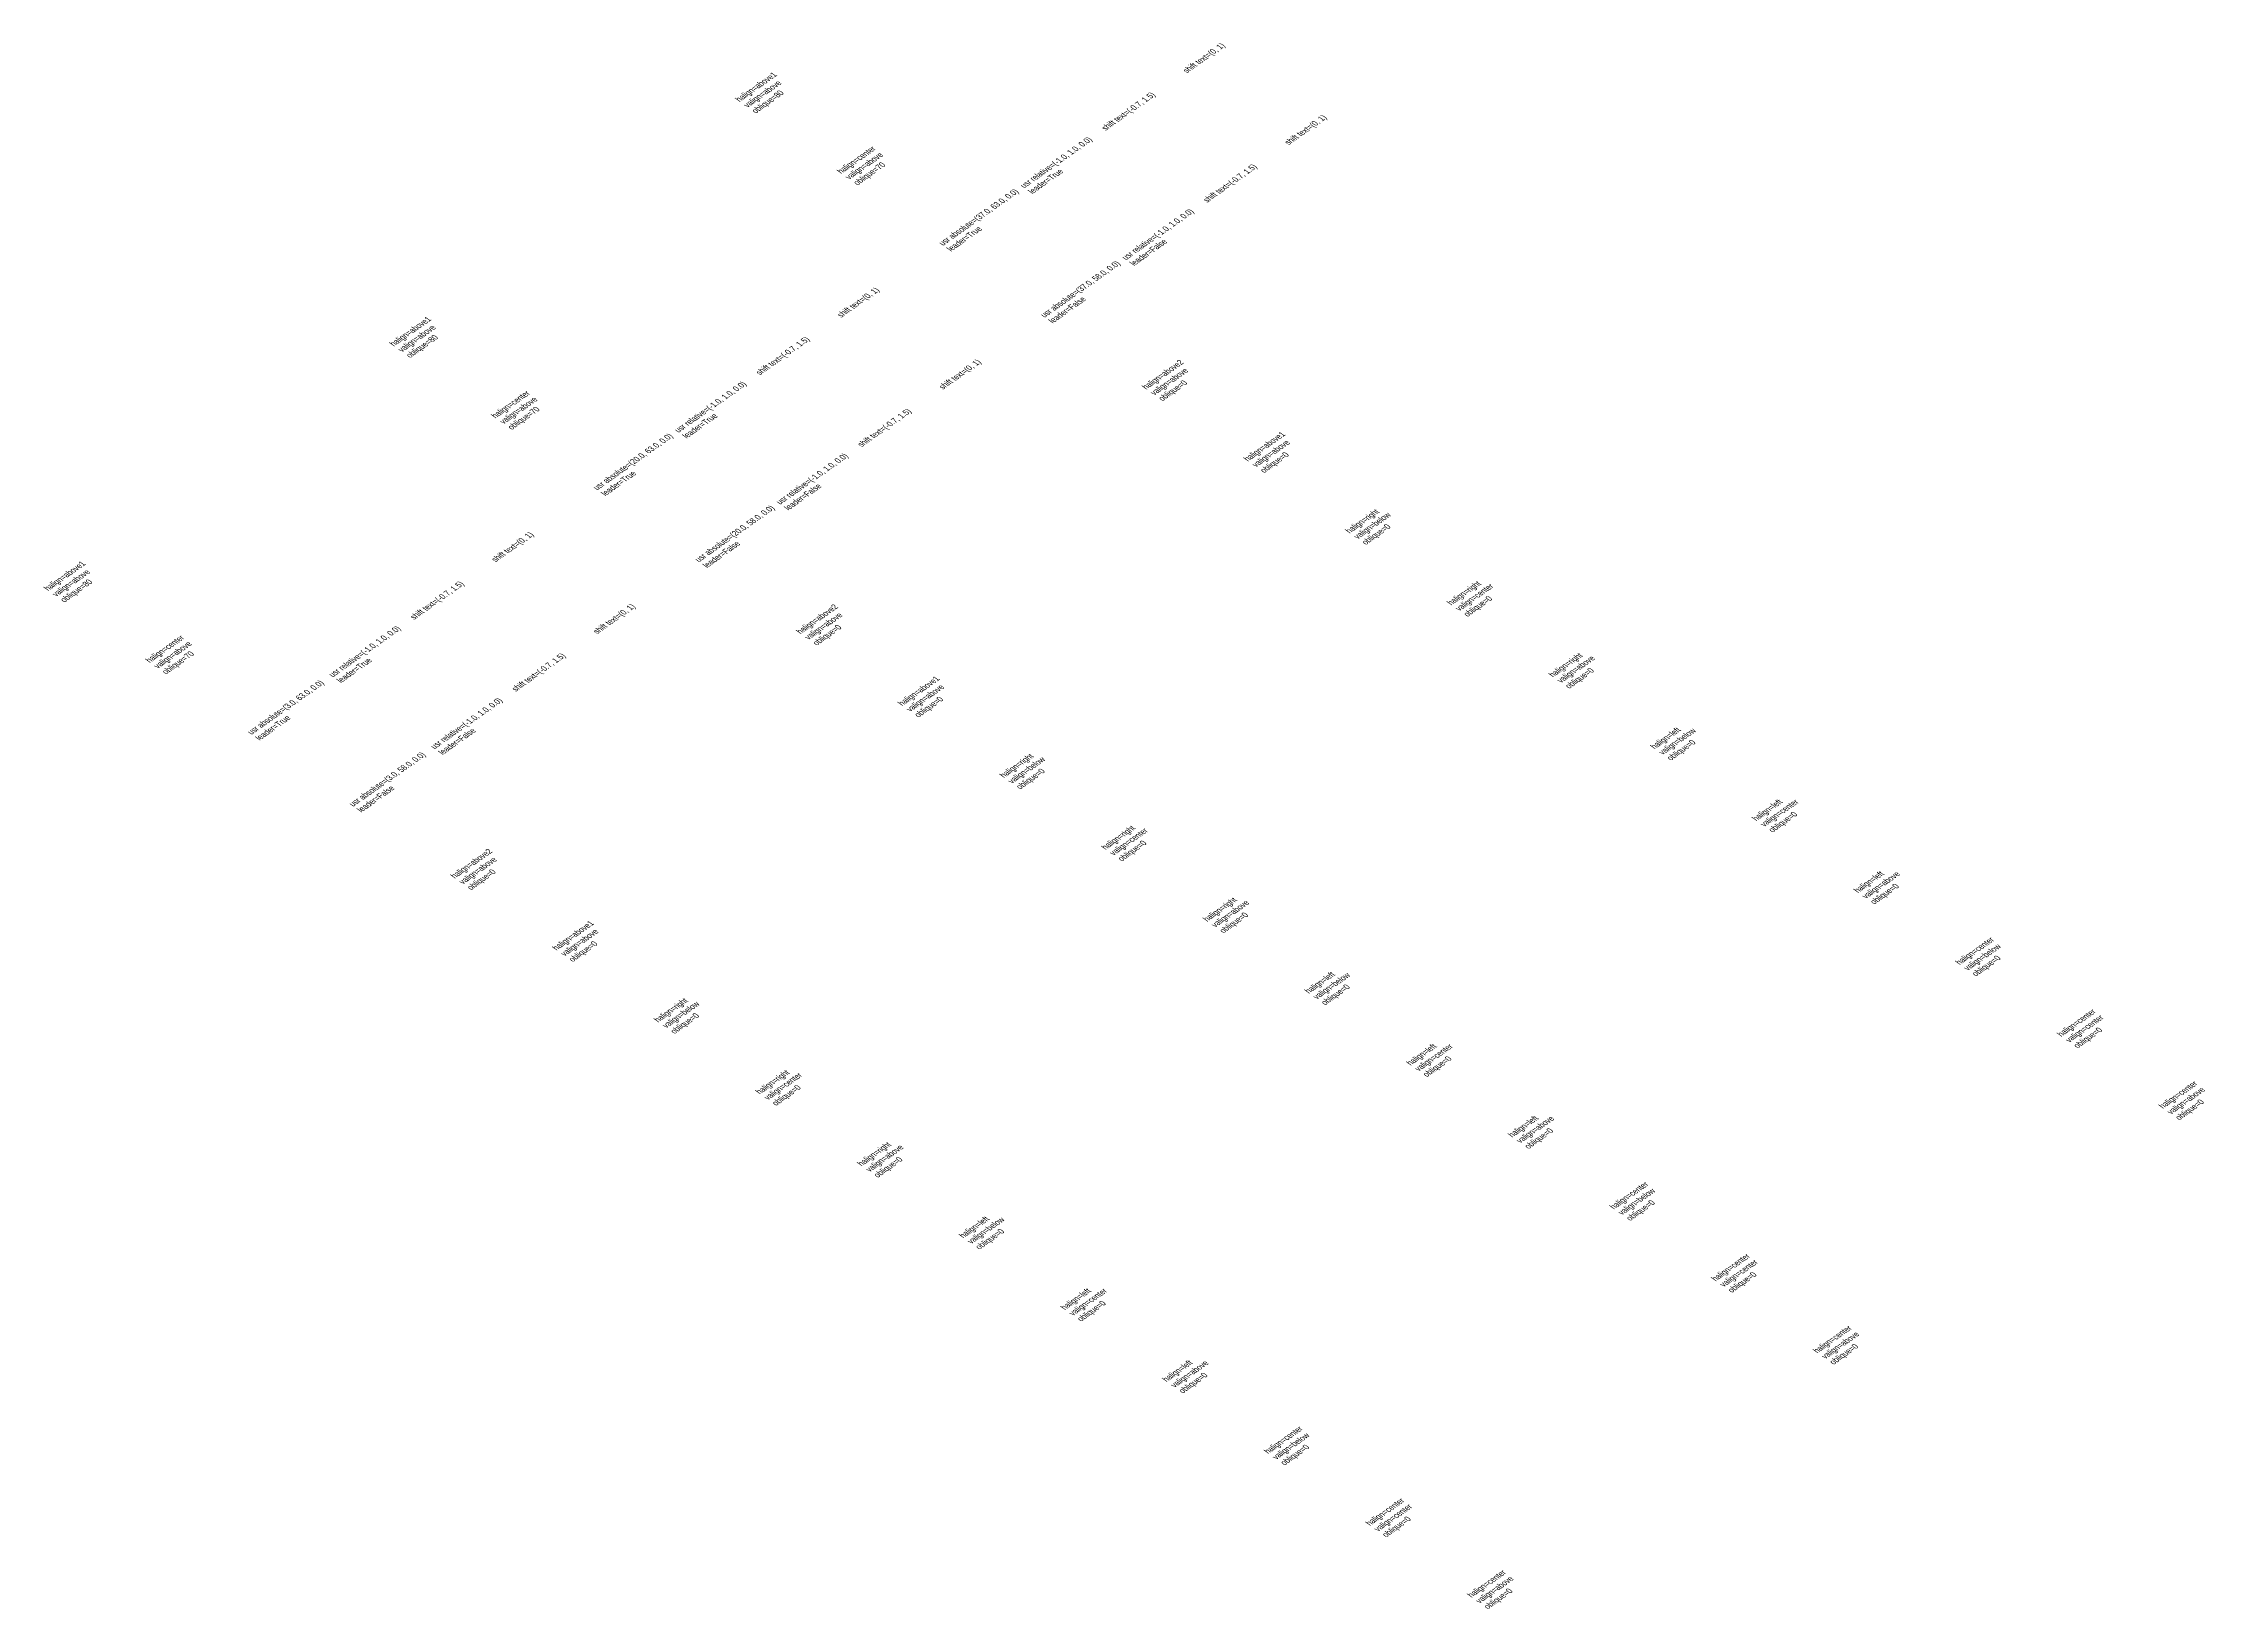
# Model space of a CAD drawing. Header units: metres. Extents: x -29.5 to 45.6, y 19.7 to 74.1.
import ezdxf

# ---------------------------------------------------------------- set-up
doc = ezdxf.new("R2010")
doc.units = ezdxf.units.M
doc.styles.add('OpenSansCondensed-Light', font='OpenSansCondensed-Light.ttf')

msp = doc.modelspace()

# ---------------------------------------------------------------- texts
at = {"extrusion": (0, -0.707107, 0.707107), "style": 'OpenSansCondensed-Light'}
for s, p in [('shift text=(0, 1)', (10.242, 89.237, -14.142)), ('halign=above1', (-5.314, 87.823, -14.142)), ('valign=above', (-5.032, 87.54, -14.142)), ('oblique=80', (-4.749, 87.257, -14.142)), ('shift text=(-0.7, 1.5)', (7.413, 86.408, -14.142)), ('shift text=(0, 1)', (13.777, 85.701, -14.142)), ('usr relative=(-1.0, 1.0, 0.0)', (4.585, 83.58, -14.142)), ('halign=center', (-1.779, 84.287, -14.142)), ('valign=above', (-1.496, 84.004, -14.142)), ('oblique=70', (-1.213, 83.721, -14.142)), ('shift text=(-0.7, 1.5)', (10.949, 82.873, -14.142)), ('leader=True', (4.868, 83.297, -14.142)), ('usr absolute=(37.0, 63.0, 0.0)', (1.757, 80.752, -14.142)), ('leader=True', (2.039, 80.469, -14.142)), ('usr relative=(-1.0, 1.0, 0.0)', (8.121, 80.044, -14.142)), ('leader=False', (8.403, 79.762, -14.142)), ('usr absolute=(37.0, 58.0, 0.0)', (5.292, 77.216, -14.142)), ('shift text=(0, 1)', (-1.779, 77.216, -14.142)), ('leader=False', (5.575, 76.933, -14.142)), ('halign=above1', (-17.335, 75.802, -14.142)), ('valign=above', (-17.052, 75.519, -14.142)), ('oblique=80', (-16.77, 75.236, -14.142)), ('shift text=(-0.7, 1.5)', (-4.607, 74.388, -14.142)), ('shift text=(0, 1)', (1.757, 73.681, -14.142)), ('halign=above2', (8.828, 73.681, -14.142)), ('valign=above', (9.111, 73.398, -14.142)), ('oblique=0', (9.393, 73.115, -14.142)), ('halign=center', (-13.8, 72.266, -14.142)), ('valign=above', (-13.517, 71.983, -14.142)), ('usr relative=(-1.0, 1.0, 0.0)', (-7.436, 71.559, -14.142)), ('oblique=70', (-13.234, 71.701, -14.142)), ('leader=True', (-7.153, 71.276, -14.142)), ('shift text=(-0.7, 1.5)', (-1.072, 70.852, -14.142)), ('usr absolute=(20.0, 63.0, 0.0)', (-10.264, 68.731, -14.142)), ('halign=above1', (12.363, 70.145, -14.142)), ('valign=above', (12.646, 69.862, -14.142)), ('usr relative=(-1.0, 1.0, 0.0)', (-3.9, 68.024, -14.142)), ('oblique=0', (12.929, 69.579, -14.142)), ('leader=True', (-9.981, 68.448, -14.142)), ('leader=False', (-3.617, 67.741, -14.142)), ('usr absolute=(20.0, 58.0, 0.0)', (-6.729, 65.195, -14.142)), ('halign=right', (15.899, 66.609, -14.142)), ('shift text=(0, 1)', (-13.8, 65.195, -14.142)), ('valign=below', (16.182, 66.327, -14.142)), ('oblique=0', (16.464, 66.044, -14.142)), ('leader=False', (-6.446, 64.912, -14.142)), ('halign=above1', (-29.356, 63.781, -14.142)), ('valign=above', (-29.073, 63.498, -14.142)), ('oblique=80', (-28.79, 63.215, -14.142)), ('shift text=(-0.7, 1.5)', (-16.628, 62.367, -14.142)), ('halign=right', (19.434, 63.074, -14.142)), ('valign=center', (19.717, 62.791, -14.142)), ('oblique=0', (20, 62.508, -14.142)), ('shift text=(0, 1)', (-10.264, 61.66, -14.142)), ('halign=above2', (-3.193, 61.66, -14.142)), ('valign=above', (-2.91, 61.377, -14.142)), ('halign=center', (-25.821, 60.245, -14.142)), ('usr relative=(-1.0, 1.0, 0.0)', (-19.457, 59.538, -14.142)), ('oblique=0', (-2.627, 61.094, -14.142)), ('valign=above', (-25.538, 59.963, -14.142)), ('oblique=70', (-25.255, 59.68, -14.142)), ('leader=True', (-19.174, 59.256, -14.142)), ('shift text=(-0.7, 1.5)', (-13.093, 58.831, -14.142)), ('halign=right', (22.97, 59.538, -14.142)), ('valign=above', (23.253, 59.256, -14.142)), ('usr absolute=(3.0, 63.0, 0.0)', (-22.285, 56.71, -14.142)), ('halign=above1', (0.342, 58.124, -14.142)), ('oblique=0', (23.536, 58.973, -14.142)), ('usr relative=(-1.0, 1.0, 0.0)', (-15.921, 56.003, -14.142)), ('valign=above', (0.625, 57.841, -14.142)), ('oblique=0', (0.908, 57.558, -14.142)), ('leader=True', (-22.002, 56.427, -14.142)), ('halign=left', (26.505, 56.003, -14.142)), ('leader=False', (-15.638, 55.72, -14.142)), ('valign=below', (26.788, 55.72, -14.142)), ('oblique=0', (27.071, 55.437, -14.142)), ('usr absolute=(3.0, 58.0, 0.0)', (-18.749, 53.174, -14.142)), ('halign=right', (3.878, 54.589, -14.142)), ('valign=below', (4.161, 54.306, -14.142)), ('oblique=0', (4.444, 54.023, -14.142)), ('leader=False', (-18.467, 52.892, -14.142)), ('halign=left', (30.041, 52.467, -14.142)), ('valign=center', (30.324, 52.184, -14.142)), ('oblique=0', (30.607, 51.902, -14.142)), ('halign=right', (7.413, 51.053, -14.142)), ('valign=center', (7.696, 50.77, -14.142)), ('halign=above2', (-15.214, 49.639, -14.142)), ('oblique=0', (7.979, 50.487, -14.142)), ('valign=above', (-14.931, 49.356, -14.142)), ('oblique=0', (-14.648, 49.073, -14.142)), ('halign=left', (33.576, 48.932, -14.142)), ('valign=above', (33.859, 48.649, -14.142)), ('halign=right', (10.949, 47.518, -14.142)), ('oblique=0', (34.142, 48.366, -14.142)), ('halign=above1', (-11.678, 46.103, -14.142)), ('valign=above', (11.232, 47.235, -14.142)), ('oblique=0', (11.515, 46.952, -14.142)), ('valign=above', (-11.396, 45.821, -14.142)), ('oblique=0', (-11.113, 45.538, -14.142)), ('halign=center', (37.112, 45.396, -14.142)), ('valign=below', (37.395, 45.113, -14.142)), ('oblique=0', (37.678, 44.831, -14.142)), ('halign=left', (14.485, 43.982, -14.142)), ('valign=below', (14.767, 43.699, -14.142)), ('oblique=0', (15.05, 43.416, -14.142)), ('halign=right', (-8.143, 42.568, -14.142)), ('valign=below', (-7.86, 42.285, -14.142)), ('oblique=0', (-7.577, 42.002, -14.142)), ('halign=center', (40.648, 41.861, -14.142)), ('valign=center', (40.93, 41.578, -14.142)), ('oblique=0', (41.213, 41.295, -14.142)), ('halign=left', (18.02, 40.447, -14.142)), ('valign=center', (18.303, 40.164, -14.142)), ('halign=right', (-4.607, 39.032, -14.142)), ('valign=center', (-4.324, 38.749, -14.142)), ('oblique=0', (18.586, 39.881, -14.142)), ('oblique=0', (-4.042, 38.467, -14.142)), ('halign=center', (44.183, 38.325, -14.142)), ('valign=above', (44.466, 38.042, -14.142)), ('halign=left', (21.556, 36.911, -14.142)), ('oblique=0', (44.749, 37.76, -14.142)), ('valign=above', (21.838, 36.628, -14.142)), ('oblique=0', (22.121, 36.345, -14.142)), ('halign=right', (-1.072, 35.497, -14.142)), ('valign=above', (-0.789, 35.214, -14.142)), ('oblique=0', (-0.506, 34.931, -14.142)), ('halign=center', (25.091, 33.375, -14.142)), ('valign=below', (25.374, 33.093, -14.142)), ('oblique=0', (25.657, 32.81, -14.142)), ('halign=left', (2.464, 31.961, -14.142)), ('valign=below', (2.747, 31.678, -14.142)), ('oblique=0', (3.029, 31.396, -14.142)), ('halign=center', (28.627, 29.84, -14.142)), ('valign=center', (28.91, 29.557, -14.142)), ('halign=left', (5.999, 28.426, -14.142)), ('valign=center', (6.282, 28.143, -14.142)), ('oblique=0', (29.192, 29.274, -14.142)), ('oblique=0', (6.565, 27.86, -14.142)), ('halign=center', (32.162, 26.304, -14.142)), ('valign=above', (32.445, 26.022, -14.142)), ('oblique=0', (32.728, 25.739, -14.142)), ('halign=left', (9.535, 24.89, -14.142)), ('valign=above', (9.818, 24.607, -14.142)), ('oblique=0', (10.101, 24.324, -14.142)), ('halign=center', (13.07, 21.355, -14.142)), ('valign=below', (13.353, 21.072, -14.142)), ('oblique=0', (13.636, 20.789, -14.142)), ('halign=center', (16.606, 17.819, -14.142)), ('valign=center', (16.889, 17.536, -14.142)), ('oblique=0', (17.172, 17.253, -14.142)), ('halign=center', (20.141, 14.284, -14.142)), ('valign=above', (20.424, 14.001, -14.142)), ('oblique=0', (20.707, 13.718, -14.142))]:
    msp.add_text(s, height=0.25, rotation=45, dxfattribs=at).set_placement(p)

doc.saveas('drawing.dxf')
